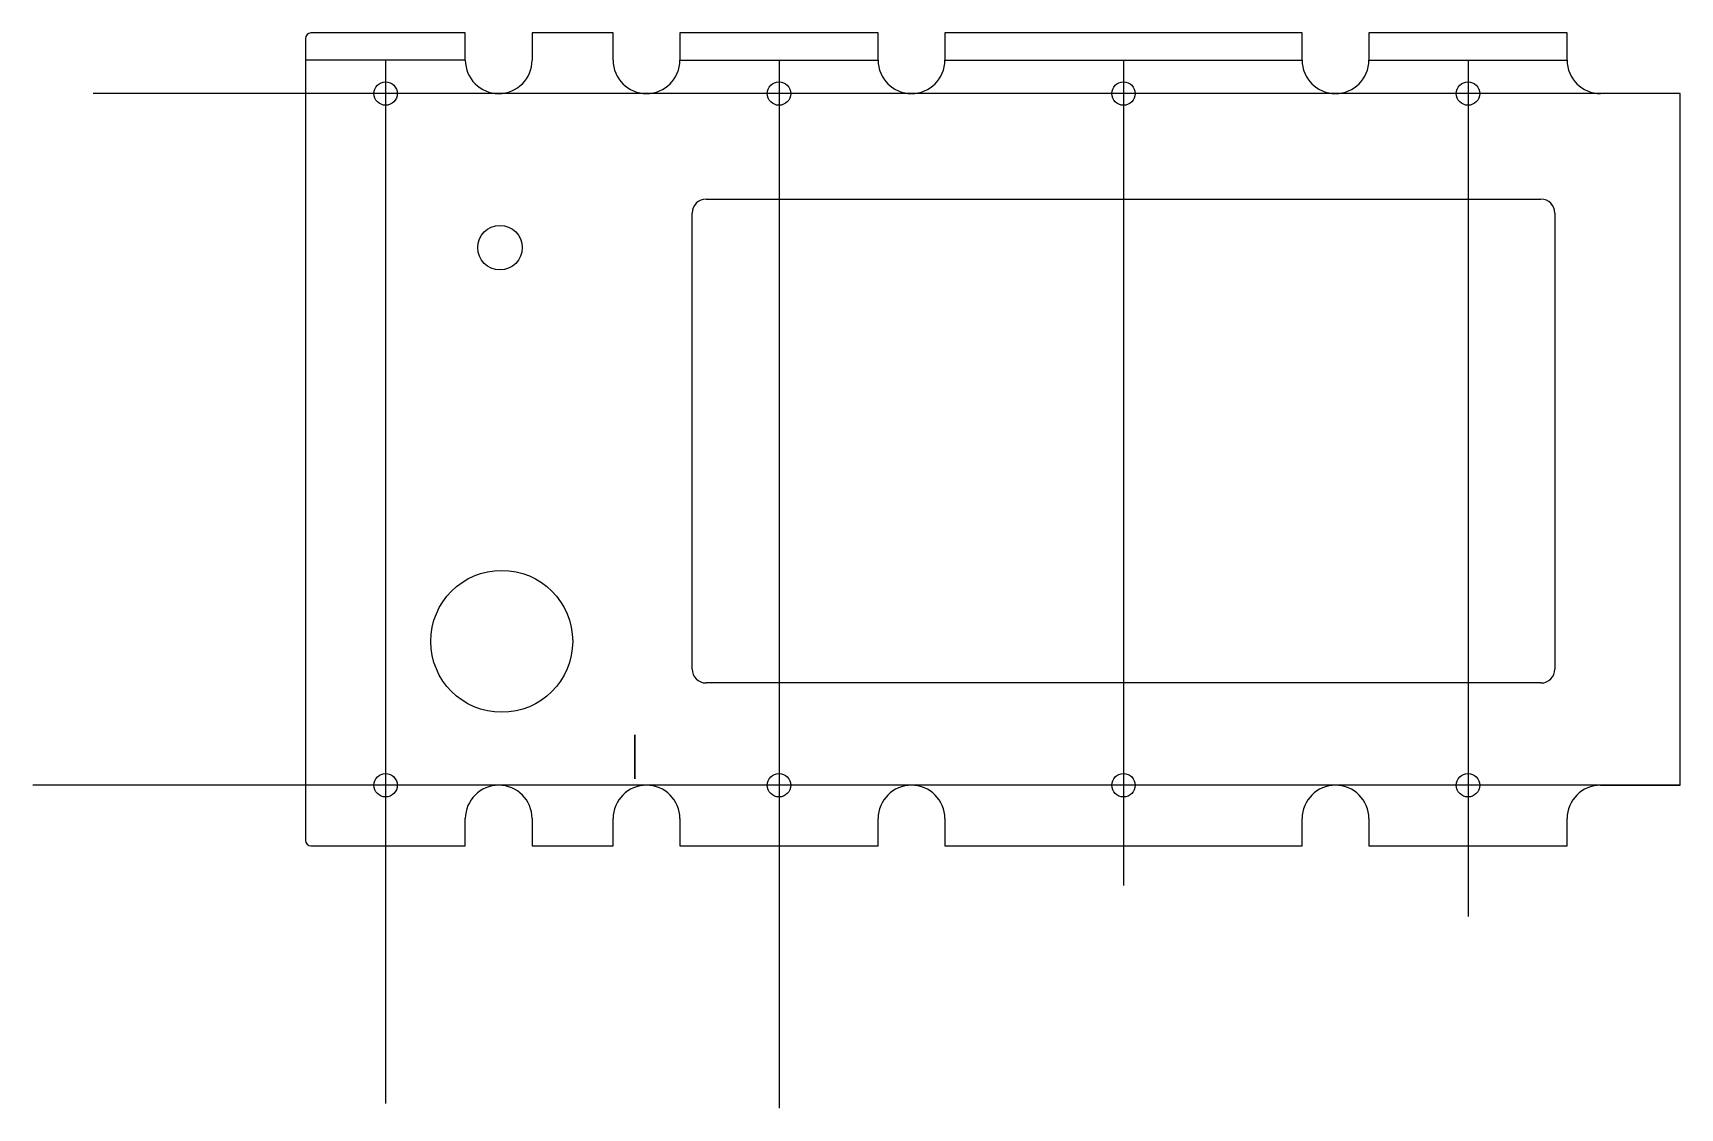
# Model space of a CAD drawing. Header units: millimetres. Extents: x -1266 to -970, y 610 to 803.
import ezdxf

# ---------------------------------------------------------------- set-up
doc = ezdxf.new("R2010")
doc.units = ezdxf.units.MM
doc.layers.get('0').update_dxf_attribs({"linetype": 'CONTINUOUS'})

msp = doc.modelspace()

# ---------------------------------------------------------------- linework, layer by layer
for p, q in [((-1217.1, 802.16), (-1217.1, 658.11, 0)), ((-1188.36, 803.16), (-1216.1, 803.16)), ((-1188.36, 798.27), (-1188.36, 803.16)), ((-1161.81, 803.16, 0), (-1176.36, 803.16)), ((-1176.36, 803.16), (-1176.36, 798.27)), ((-1161.81, 798.27), (-1161.81, 803.16, 0)), ((-1114.19, 803.16), (-1149.81, 803.16, 0)), ((-1149.81, 803.16, 0), (-1149.81, 798.27, 0)), ((-1114.19, 798.27), (-1114.19, 803.16)), ((-1038.01, 803.16), (-1102.19, 803.16)), ((-1102.19, 803.16), (-1102.19, 798.27)), ((-1038.01, 798.27), (-1038.01, 803.16)), ((-990.39, 803.16), (-1026.01, 803.16)), ((-1026.01, 803.16), (-1026.01, 798.27)), ((-990.39, 798.27), (-990.39, 803.16)), ((-1188.36, 798.27), (-1217, 798.27)), ((-1202.68, 798.27), (-1202.68, 610.81)), ((-1149.81, 798.27, 0), (-1114.19, 798.27)), ((-1132, 798.27, 0), (-1132, 610, 0)), ((-1102.19, 798.27), (-1038.01, 798.27)), ((-1070.1, 798.27), (-1070.1, 650)), ((-1026.01, 798.27), (-990.39, 798.27)), ((-1008.2, 798.27), (-1008.2, 644.42)), ((-970.1, 792.27), (-1255.21, 792.27)), ((-970.1, 792.27), (-984.39, 792.27)), ((-970.1, 668), (-970.1, 792.27)), ((-1145.1, 773.29, 0), (-995.1, 773.29)), ((-1147.6, 688.87, 0), (-1147.6, 770.79, 0)), ((-992.6, 770.79, 0), (-992.6, 688.87)), ((-995.1, 686.37, 0), (-1145.1, 686.37)), ((-1157.92, 677.06, 0), (-1157.92, 677.06)), ((-1157.92, 677.06), (-1157.92, 669.14)), ((-1157.92, 669.14, 0), (-1157.92, 677.06, 0)), ((-1157.92, 669.14), (-1157.92, 669.14)), ((-970.1, 668), (-1266.05, 668)), ((-984.39, 668), (-970.1, 668)), ((-1188.36, 657.11, 0), (-1188.36, 662)), ((-1176.36, 662), (-1176.36, 657.11)), ((-1161.81, 657.11, 0), (-1161.81, 662)), ((-1149.81, 662), (-1149.81, 657.11)), ((-1114.19, 657.11), (-1114.19, 662)), ((-1102.19, 662), (-1102.19, 657.11)), ((-1038.01, 657.11), (-1038.01, 662)), ((-1026.01, 662), (-1026.01, 657.11)), ((-990.39, 657.11), (-990.39, 662)), ((-1216.1, 657.11, 0), (-1188.36, 657.11, 0)), ((-1176.36, 657.11), (-1161.81, 657.11, 0)), ((-1149.81, 657.11), (-1114.19, 657.11)), ((-1102.19, 657.11), (-1038.01, 657.11)), ((-1026.01, 657.11), (-990.39, 657.11))]:
    msp.add_line(p, q)
for centre, radius in [((-1202.68, 792.27), 2.1), ((-1132, 792.27, 0), 2.1), ((-1070.1, 792.27), 2.1), ((-1008.2, 792.27), 2.1), ((-1182.14, 764.59), 4), ((-1181.82, 693.85), 12.75), ((-1202.68, 668), 2.1), ((-1132, 668), 2.1), ((-1070.1, 668), 2.1), ((-1008.2, 668), 2.1)]:
    msp.add_circle(centre, radius)
for centre, radius, start, end in [((-1216.1, 802.16), 1, 90, 180), ((-1182.36, 798.27), 6, -180, 0), ((-1155.81, 798.27), 6, -180, 0), ((-1108.19, 798.27), 6, -180, 0), ((-1032.01, 798.27), 6, -180, 0), ((-984.39, 798.27), 6, 180, 270), ((-1145.1, 770.79, 0), 2.5, 90, 180), ((-995.1, 688.87, 0), 2.5, -90, 0), ((-1182.36, 662), 6, 0, 179.9999), ((-1155.81, 662), 6, 0, 179.9999), ((-1108.19, 662), 6, 0, 180), ((-1032.01, 662), 6, 0, 180), ((-984.39, 662), 6, 90, 180)]:
    msp.add_arc(centre, radius, start, end)
at = {"extrusion": (2.15519e-08, 0, 1)}
for centre, start, end in [((-995.1, 770.79, 0), 0, 90), ((-1145.1, 688.87, 0), 180, 270)]:
    msp.add_arc(centre, 2.5, start, end, dxfattribs=at)
at = {"extrusion": (3.62396e-06, 0, 1)}
msp.add_arc((-1216.1, 658.11, 0), 1, 180, 270, dxfattribs=at)

doc.saveas('drawing.dxf')
